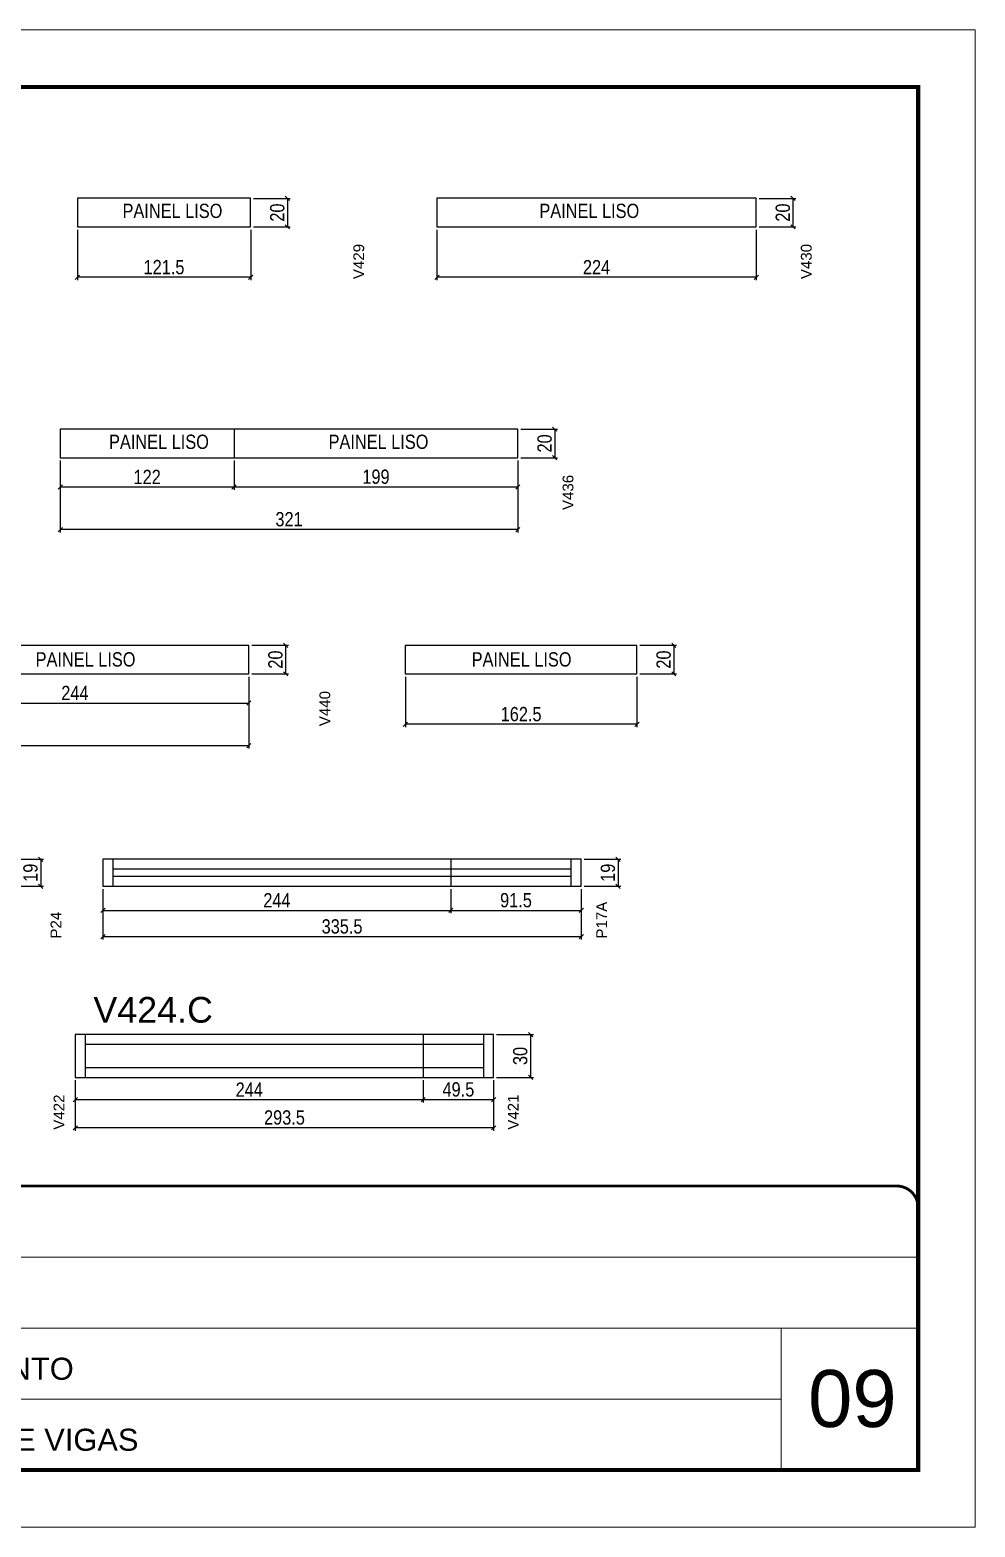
# Model space of a CAD drawing. Extents: x -3394 to 16474, y 3662 to 14397.
# Drawn here: x 5094 to 5757, y 11049 to 12099 of the extents above; entities that cross this region are included whole.
import ezdxf

# ---------------------------------------------------------------- set-up
doc = ezdxf.new("R2010")
doc.units = 0
doc.linetypes.add('CONTINUO', pattern=[0])
doc.linetypes.add('DASHED', pattern=[0.75, 0.5, -0.25])
doc.layers.get('0').update_dxf_attribs({"linetype": 'CONTINUOUS'})
doc.layers.get('Defpoints').update_dxf_attribs({"linetype": 'CONTINUOUS'})
for name, color, linetype, lineweight in [('CARIMBO', 255, 'CONTINUOUS', 9), ('Folhas', 255, 'CONTINUOUS', 9), ('SARRAFO DE PRESSAO', 251, 'DASHED', 9)]:
    doc.layers.add(name, color=color, linetype=linetype, lineweight=lineweight)
for name, color, linetype in [('COTA', 241, 'CONTINUOUS'), ('NOMENCLATURA', 7, 'CONTINUOUS'), ('Painéis', 200, 'CONTINUOUS'), ('SARR_2.2x7', 40, 'CONTINUOUS')]:
    doc.layers.add(name, color=color, linetype=linetype)
doc.styles.add('ARIAL', font='arial.ttf')
doc.styles.add('COTA TECNICA', font='techl___.ttf', dxfattribs={"height": 10})
doc.dimstyles.new('PAINEL', dxfattribs={"dimtxt": 10, "dimasz": 3, "dimexe": 3, "dimexo": 3, "dimgap": 3, "dimtad": 1, "dimdec": 1, "dimzin": 12, "dimdsep": 46, "dimtxsty": 'COTA TECNICA', "dimblk1": 'OBLIQUE', "dimblk2": 'OBLIQUE', "dimsah": 1, "dimcen": 0.9, "dimclrd": 4, "dimclre": 4, "dimclrt": 240, "dimadec": 1, "dimazin": 3, "dimtfac": 1, "dimtdec": 1, "dimtmove": 0, "dimatfit": 3, "dimfxl": 1, "dimtolj": 1, "dimtzin": 12, "dimarcsym": 0})

# ---------------------------------------------------------------- blocks, each defined once
blk = doc.blocks.new('9999999999')
at = {"color": 30, "linetype": 'CONTINUO'}
for p, q in [((98564.6, 34379.6), (99584, 34379.6)), ((98564.6, 34329.8), (99488, 34329.8)), ((99584, 34329.8), (99488, 34329.8)), ((99488, 34329.8), (99488, 34230.2)), ((98564.6, 34280), (99488, 34280))]:
    blk.add_line(p, q, dxfattribs=at)
at = {"color": 30, "linetype": 'CONTINUO', "const_width": 2}
blk.add_lwpolyline([(99584, 34230.2), (99584, 34414.4, 0.414214), (99569, 34429.4), (98229, 34429.4, 0.414214), (98214, 34414.4), (98214, 34245.2, 0.414214), (98229, 34230.2), (99584, 34230.2)], format="xyb", dxfattribs=at)
at = {"layer": 'Folhas'}
blk.add_lwpolyline([(98139, 34190.2), (99624, 34190.2), (99624, 35240.2), (98139, 35240.2)], close=True, dxfattribs=at)
at = {"layer": 'Folhas', "color": 30, "const_width": 3}
blk.add_lwpolyline([(98214, 34230.2), (99584, 34230.2), (99584, 35200.2), (98214, 35200.2)], close=True, dxfattribs=at)
at = {"color": 7, "linetype": 'Continuous', "ltscale": 5, "style": 'ARIAL'}
for s, p in [('2° PAVIMENTO', (98837.7, 34293.5)), ('FUNDOS DE VIGAS', (98837.7, 34243.7))]:
    blk.add_text(s, height=15.483, dxfattribs=at).set_placement(p)
blk = doc.blocks.new('_Oblique')
at = {"color": 0, "linetype": 'ByBlock', "lineweight": -2}
blk.add_line((-0.5, -0.5), (0.5, 0.5), dxfattribs=at)
blk = doc.blocks.new('*D147')
at = {"layer": 'COTA', "color": 4, "linetype": 'Continuous', "lineweight": -2, "transparency": 16777216}
for p, q in [((5077.9, 11517.8), (5103.8, 11517.8)), ((5101.8, 11517.8), (5101.8, 11498.8)), ((5077.9, 11498.8), (5103.8, 11498.8))]:
    blk.add_line(p, q, dxfattribs=at)
at = {"layer": 'Defpoints', "color": 0, "linetype": 'Continuous', "transparency": 16777216}
for p in [(5075.9, 11517.8), (5075.9, 11498.8), (5101.8, 11498.8)]:
    blk.add_point(p, dxfattribs=at)
at = {"layer": 'COTA', "color": 4, "linetype": 'Continuous', "lineweight": -2, "transparency": 16777216, "xscale": 3, "yscale": 3, "zscale": 3}
for p, rotation in [((5101.8, 11517.8), 90), ((5101.8, 11498.8), 270)]:
    blk.add_blockref('_Oblique', p, dxfattribs=dict(at, rotation=rotation))
at = {"layer": 'COTA', "color": 240, "linetype": 'Continuous', "transparency": 16777216, "insert": (5094.7, 11508.3), "char_height": 10, "attachment_point": 5, "rotation": 90, "style": 'COTA TECNICA'}
blk.add_mtext('\\A1;19', dxfattribs=at)
blk = doc.blocks.new('*D151')
at = {"layer": 'COTA', "color": 4, "linetype": 'Continuous', "lineweight": -2, "transparency": 16777216}
for p, q in [((5483, 11517.8), (5508.8, 11517.8)), ((5506.8, 11517.8), (5506.8, 11498.8)), ((5483, 11498.8), (5508.8, 11498.8))]:
    blk.add_line(p, q, dxfattribs=at)
at = {"layer": 'Defpoints', "color": 0, "linetype": 'Continuous', "transparency": 16777216}
for p in [(5481, 11517.8), (5481, 11498.8), (5506.8, 11498.8)]:
    blk.add_point(p, dxfattribs=at)
at = {"layer": 'COTA', "color": 4, "linetype": 'Continuous', "lineweight": -2, "transparency": 16777216, "xscale": 3, "yscale": 3, "zscale": 3}
for p, rotation in [((5506.8, 11517.8), 90), ((5506.8, 11498.8), 270)]:
    blk.add_blockref('_Oblique', p, dxfattribs=dict(at, rotation=rotation))
at = {"layer": 'COTA', "color": 240, "linetype": 'Continuous', "transparency": 16777216, "insert": (5499.7, 11508.3), "char_height": 10, "attachment_point": 5, "rotation": 90, "style": 'COTA TECNICA'}
blk.add_mtext('\\A1;19', dxfattribs=at)
blk = doc.blocks.new('*D152')
at = {"layer": 'COTA', "color": 4, "linetype": 'Continuous', "lineweight": -2, "transparency": 16777216}
for p, q in [((5145.5, 11496.8), (5145.5, 11461.4)), ((5481, 11496.8), (5481, 11461.4)), ((5481, 11463.4), (5145.5, 11463.4))]:
    blk.add_line(p, q, dxfattribs=at)
at = {"layer": 'Defpoints', "color": 0, "linetype": 'Continuous', "transparency": 16777216}
for p in [(5145.5, 11498.8), (5481, 11498.8), (5145.5, 11463.4)]:
    blk.add_point(p, dxfattribs=at)
at = {"layer": 'COTA', "color": 4, "linetype": 'Continuous', "lineweight": -2, "transparency": 16777216, "xscale": 3, "yscale": 3, "zscale": 3, "rotation": 180}
blk.add_blockref('_Oblique', (5145.5, 11463.4), dxfattribs=at)
at = {"layer": 'COTA', "color": 4, "linetype": 'Continuous', "lineweight": -2, "transparency": 16777216, "xscale": 3, "yscale": 3, "zscale": 3}
blk.add_blockref('_Oblique', (5481, 11463.4), dxfattribs=at)
at = {"layer": 'COTA', "color": 240, "linetype": 'Continuous', "transparency": 16777216, "insert": (5313.2, 11470.6), "char_height": 10, "attachment_point": 5, "style": 'COTA TECNICA'}
blk.add_mtext('\\A1;335.5', dxfattribs=at)
blk = doc.blocks.new('*D153')
at = {"layer": 'COTA', "color": 4, "linetype": 'Continuous', "lineweight": -2, "transparency": 16777216}
for p, q in [((5145.5, 11496.8), (5145.5, 11479.9)), ((5389.5, 11496.8), (5389.5, 11479.9)), ((5145.5, 11481.9), (5389.5, 11481.9))]:
    blk.add_line(p, q, dxfattribs=at)
at = {"layer": 'Defpoints', "color": 0, "linetype": 'Continuous', "transparency": 16777216}
for p in [(5145.5, 11498.8), (5389.5, 11498.8), (5389.5, 11481.9)]:
    blk.add_point(p, dxfattribs=at)
at = {"layer": 'COTA', "color": 4, "linetype": 'Continuous', "lineweight": -2, "transparency": 16777216, "xscale": 3, "yscale": 3, "zscale": 3, "rotation": 180}
blk.add_blockref('_Oblique', (5145.5, 11481.9), dxfattribs=at)
at = {"layer": 'COTA', "color": 4, "linetype": 'Continuous', "lineweight": -2, "transparency": 16777216, "xscale": 3, "yscale": 3, "zscale": 3}
blk.add_blockref('_Oblique', (5389.5, 11481.9), dxfattribs=at)
at = {"layer": 'COTA', "color": 240, "linetype": 'Continuous', "transparency": 16777216, "insert": (5267.5, 11489), "char_height": 10, "attachment_point": 5, "style": 'COTA TECNICA'}
blk.add_mtext('\\A1;244', dxfattribs=at)
blk = doc.blocks.new('*D154')
at = {"layer": 'COTA', "color": 4, "linetype": 'Continuous', "lineweight": -2, "transparency": 16777216}
for p, q in [((5389.5, 11496.8), (5389.5, 11479.9)), ((5481, 11496.8), (5481, 11479.9)), ((5389.5, 11481.9), (5481, 11481.9))]:
    blk.add_line(p, q, dxfattribs=at)
at = {"layer": 'Defpoints', "color": 0, "linetype": 'Continuous', "transparency": 16777216}
for p in [(5389.5, 11498.8), (5481, 11498.8), (5481, 11481.9)]:
    blk.add_point(p, dxfattribs=at)
at = {"layer": 'COTA', "color": 4, "linetype": 'Continuous', "lineweight": -2, "transparency": 16777216, "xscale": 3, "yscale": 3, "zscale": 3, "rotation": 180}
blk.add_blockref('_Oblique', (5389.5, 11481.9), dxfattribs=at)
at = {"layer": 'COTA', "color": 4, "linetype": 'Continuous', "lineweight": -2, "transparency": 16777216, "xscale": 3, "yscale": 3, "zscale": 3}
blk.add_blockref('_Oblique', (5481, 11481.9), dxfattribs=at)
at = {"layer": 'COTA', "color": 240, "linetype": 'Continuous', "transparency": 16777216, "insert": (5435.2, 11489), "char_height": 10, "attachment_point": 5, "style": 'COTA TECNICA'}
blk.add_mtext('\\A1;91.5', dxfattribs=at)
blk = doc.blocks.new('*D165')
at = {"layer": 'COTA', "color": 4, "linetype": 'Continuous', "lineweight": -2, "transparency": 16777216}
for p, q in [((5421.5, 11394.8), (5447.4, 11394.8)), ((5445.4, 11394.8), (5445.4, 11364.8)), ((5421.5, 11364.8), (5447.4, 11364.8))]:
    blk.add_line(p, q, dxfattribs=at)
at = {"layer": 'Defpoints', "color": 0, "linetype": 'Continuous', "transparency": 16777216}
for p in [(5419.5, 11394.8), (5419.5, 11364.8), (5445.4, 11364.8)]:
    blk.add_point(p, dxfattribs=at)
at = {"layer": 'COTA', "color": 4, "linetype": 'Continuous', "lineweight": -2, "transparency": 16777216, "xscale": 3, "yscale": 3, "zscale": 3}
for p, rotation in [((5445.4, 11394.8), 90), ((5445.4, 11364.8), 270)]:
    blk.add_blockref('_Oblique', p, dxfattribs=dict(at, rotation=rotation))
at = {"layer": 'COTA', "color": 240, "linetype": 'Continuous', "transparency": 16777216, "insert": (5438.2, 11379.8), "char_height": 10, "attachment_point": 5, "rotation": 90, "style": 'COTA TECNICA'}
blk.add_mtext('\\A1;30', dxfattribs=at)
blk = doc.blocks.new('*D166')
at = {"layer": 'COTA', "color": 4, "linetype": 'Continuous', "lineweight": -2, "transparency": 16777216}
for p, q in [((5126.1, 11362.8), (5126.1, 11327.4)), ((5419.5, 11362.8), (5419.5, 11327.4)), ((5419.5, 11329.4), (5126.1, 11329.4))]:
    blk.add_line(p, q, dxfattribs=at)
at = {"layer": 'Defpoints', "color": 0, "linetype": 'Continuous', "transparency": 16777216}
for p in [(5126.1, 11364.8), (5419.5, 11364.8), (5126.1, 11329.4)]:
    blk.add_point(p, dxfattribs=at)
at = {"layer": 'COTA', "color": 4, "linetype": 'Continuous', "lineweight": -2, "transparency": 16777216, "xscale": 3, "yscale": 3, "zscale": 3, "rotation": 180}
blk.add_blockref('_Oblique', (5126.1, 11329.4), dxfattribs=at)
at = {"layer": 'COTA', "color": 4, "linetype": 'Continuous', "lineweight": -2, "transparency": 16777216, "xscale": 3, "yscale": 3, "zscale": 3}
blk.add_blockref('_Oblique', (5419.5, 11329.4), dxfattribs=at)
at = {"layer": 'COTA', "color": 240, "linetype": 'Continuous', "transparency": 16777216, "insert": (5272.8, 11336.6), "char_height": 10, "attachment_point": 5, "style": 'COTA TECNICA'}
blk.add_mtext('\\A1;293.5', dxfattribs=at)
blk = doc.blocks.new('*D163')
at = {"layer": 'COTA', "color": 4, "linetype": 'Continuous', "lineweight": -2, "transparency": 16777216}
for p, q in [((5126.1, 11362.8), (5126.1, 11347.2)), ((5370.1, 11362.8), (5370.1, 11347.2)), ((5126.1, 11349.2), (5370.1, 11349.2))]:
    blk.add_line(p, q, dxfattribs=at)
at = {"layer": 'Defpoints', "color": 0, "linetype": 'Continuous', "transparency": 16777216}
for p in [(5126.1, 11364.8), (5370.1, 11364.8), (5370.1, 11349.2)]:
    blk.add_point(p, dxfattribs=at)
at = {"layer": 'COTA', "color": 4, "linetype": 'Continuous', "lineweight": -2, "transparency": 16777216, "xscale": 3, "yscale": 3, "zscale": 3, "rotation": 180}
blk.add_blockref('_Oblique', (5126.1, 11349.2), dxfattribs=at)
at = {"layer": 'COTA', "color": 4, "linetype": 'Continuous', "lineweight": -2, "transparency": 16777216, "xscale": 3, "yscale": 3, "zscale": 3}
blk.add_blockref('_Oblique', (5370.1, 11349.2), dxfattribs=at)
at = {"layer": 'COTA', "color": 240, "linetype": 'Continuous', "transparency": 16777216, "insert": (5248.1, 11356.2), "char_height": 10, "attachment_point": 5, "style": 'COTA TECNICA'}
blk.add_mtext('\\A1;244', dxfattribs=at)
blk = doc.blocks.new('*D164')
at = {"layer": 'COTA', "color": 4, "linetype": 'Continuous', "lineweight": -2, "transparency": 16777216}
for p, q in [((5370.1, 11362.8), (5370.1, 11347.2)), ((5419.5, 11362.8), (5419.5, 11347.2)), ((5370.1, 11349.2), (5419.5, 11349.2))]:
    blk.add_line(p, q, dxfattribs=at)
at = {"layer": 'Defpoints', "color": 0, "linetype": 'Continuous', "transparency": 16777216}
for p in [(5370.1, 11364.8), (5419.5, 11364.8), (5419.5, 11349.2)]:
    blk.add_point(p, dxfattribs=at)
at = {"layer": 'COTA', "color": 4, "linetype": 'Continuous', "lineweight": -2, "transparency": 16777216, "xscale": 3, "yscale": 3, "zscale": 3, "rotation": 180}
blk.add_blockref('_Oblique', (5370.1, 11349.2), dxfattribs=at)
at = {"layer": 'COTA', "color": 4, "linetype": 'Continuous', "lineweight": -2, "transparency": 16777216, "xscale": 3, "yscale": 3, "zscale": 3}
blk.add_blockref('_Oblique', (5419.5, 11349.2), dxfattribs=at)
at = {"layer": 'COTA', "color": 240, "linetype": 'Continuous', "transparency": 16777216, "insert": (5394.8, 11356.3), "char_height": 10, "attachment_point": 5, "style": 'COTA TECNICA'}
blk.add_mtext('\\A1;49.5', dxfattribs=at)
blk = doc.blocks.new('*D317')
at = {"layer": 'COTA', "color": 4, "linetype": 'Continuous', "lineweight": -2, "transparency": 16777216}
for p, q in [((5251.1, 11981.3), (5276.9, 11981.3)), ((5274.9, 11981.3), (5274.9, 11961.3)), ((5251.1, 11961.3), (5276.9, 11961.3))]:
    blk.add_line(p, q, dxfattribs=at)
at = {"layer": 'Defpoints', "color": 0, "linetype": 'Continuous', "transparency": 16777216}
for p in [(5249.1, 11981.3), (5249.1, 11961.3), (5274.9, 11961.3)]:
    blk.add_point(p, dxfattribs=at)
at = {"layer": 'COTA', "color": 4, "linetype": 'Continuous', "lineweight": -2, "transparency": 16777216, "xscale": 3, "yscale": 3, "zscale": 3}
for p, rotation in [((5274.9, 11981.3), 90), ((5274.9, 11961.3), 270)]:
    blk.add_blockref('_Oblique', p, dxfattribs=dict(at, rotation=rotation))
at = {"layer": 'COTA', "color": 240, "linetype": 'Continuous', "transparency": 16777216, "insert": (5267.8, 11971.3), "char_height": 10, "attachment_point": 5, "rotation": 90, "style": 'COTA TECNICA'}
blk.add_mtext('\\A1;20', dxfattribs=at)
blk = doc.blocks.new('*D318')
at = {"layer": 'COTA', "color": 4, "linetype": 'Continuous', "lineweight": -2, "transparency": 16777216}
for p, q in [((5127.6, 11959.3), (5127.6, 11923.9)), ((5249.1, 11959.3), (5249.1, 11923.9)), ((5249.1, 11925.9), (5127.6, 11925.9))]:
    blk.add_line(p, q, dxfattribs=at)
at = {"layer": 'Defpoints', "color": 0, "linetype": 'Continuous', "transparency": 16777216}
for p in [(5127.6, 11961.3), (5249.1, 11961.3), (5127.6, 11925.9)]:
    blk.add_point(p, dxfattribs=at)
at = {"layer": 'COTA', "color": 4, "linetype": 'Continuous', "lineweight": -2, "transparency": 16777216, "xscale": 3, "yscale": 3, "zscale": 3, "rotation": 180}
blk.add_blockref('_Oblique', (5127.6, 11925.9), dxfattribs=at)
at = {"layer": 'COTA', "color": 4, "linetype": 'Continuous', "lineweight": -2, "transparency": 16777216, "xscale": 3, "yscale": 3, "zscale": 3}
blk.add_blockref('_Oblique', (5249.1, 11925.9), dxfattribs=at)
at = {"layer": 'COTA', "color": 240, "linetype": 'Continuous', "transparency": 16777216, "insert": (5188.3, 11933), "char_height": 10, "attachment_point": 5, "style": 'COTA TECNICA'}
blk.add_mtext('\\A1;121.5', dxfattribs=at)
blk = doc.blocks.new('*D321')
at = {"layer": 'COTA', "color": 4, "linetype": 'Continuous', "lineweight": -2, "transparency": 16777216}
for p, q in [((5605.7, 11981.3), (5631.5, 11981.3)), ((5629.5, 11981.3), (5629.5, 11961.3)), ((5605.7, 11961.3), (5631.5, 11961.3))]:
    blk.add_line(p, q, dxfattribs=at)
at = {"layer": 'Defpoints', "color": 0, "linetype": 'Continuous', "transparency": 16777216}
for p in [(5603.7, 11981.3), (5603.7, 11961.3), (5629.5, 11961.3)]:
    blk.add_point(p, dxfattribs=at)
at = {"layer": 'COTA', "color": 4, "linetype": 'Continuous', "lineweight": -2, "transparency": 16777216, "xscale": 3, "yscale": 3, "zscale": 3}
for p, rotation in [((5629.5, 11981.3), 90), ((5629.5, 11961.3), 270)]:
    blk.add_blockref('_Oblique', p, dxfattribs=dict(at, rotation=rotation))
at = {"layer": 'COTA', "color": 240, "linetype": 'Continuous', "transparency": 16777216, "insert": (5622.4, 11971.3), "char_height": 10, "attachment_point": 5, "rotation": 90, "style": 'COTA TECNICA'}
blk.add_mtext('\\A1;20', dxfattribs=at)
blk = doc.blocks.new('*D322')
at = {"layer": 'COTA', "color": 4, "linetype": 'Continuous', "lineweight": -2, "transparency": 16777216}
for p, q in [((5379.7, 11959.3), (5379.7, 11923.9)), ((5603.7, 11959.3), (5603.7, 11923.9)), ((5603.7, 11925.9), (5379.7, 11925.9))]:
    blk.add_line(p, q, dxfattribs=at)
at = {"layer": 'Defpoints', "color": 0, "linetype": 'Continuous', "transparency": 16777216}
for p in [(5379.7, 11961.3), (5603.7, 11961.3), (5379.7, 11925.9)]:
    blk.add_point(p, dxfattribs=at)
at = {"layer": 'COTA', "color": 4, "linetype": 'Continuous', "lineweight": -2, "transparency": 16777216, "xscale": 3, "yscale": 3, "zscale": 3, "rotation": 180}
blk.add_blockref('_Oblique', (5379.7, 11925.9), dxfattribs=at)
at = {"layer": 'COTA', "color": 4, "linetype": 'Continuous', "lineweight": -2, "transparency": 16777216, "xscale": 3, "yscale": 3, "zscale": 3}
blk.add_blockref('_Oblique', (5603.7, 11925.9), dxfattribs=at)
at = {"layer": 'COTA', "color": 240, "linetype": 'Continuous', "transparency": 16777216, "insert": (5491.7, 11933), "char_height": 10, "attachment_point": 5, "style": 'COTA TECNICA'}
blk.add_mtext('\\A1;224', dxfattribs=at)
blk = doc.blocks.new('*D328')
at = {"layer": 'COTA', "color": 4, "linetype": 'Continuous', "lineweight": -2, "transparency": 16777216}
for p, q in [((5438.5, 11819.4), (5464.4, 11819.4)), ((5462.4, 11819.4), (5462.4, 11799.4)), ((5438.5, 11799.4), (5464.4, 11799.4))]:
    blk.add_line(p, q, dxfattribs=at)
at = {"layer": 'Defpoints', "color": 0, "linetype": 'Continuous', "transparency": 16777216}
for p in [(5436.5, 11819.4), (5436.5, 11799.4), (5462.4, 11799.4)]:
    blk.add_point(p, dxfattribs=at)
at = {"layer": 'COTA', "color": 4, "linetype": 'Continuous', "lineweight": -2, "transparency": 16777216, "xscale": 3, "yscale": 3, "zscale": 3}
for p, rotation in [((5462.4, 11819.4), 90), ((5462.4, 11799.4), 270)]:
    blk.add_blockref('_Oblique', p, dxfattribs=dict(at, rotation=rotation))
at = {"layer": 'COTA', "color": 240, "linetype": 'Continuous', "transparency": 16777216, "insert": (5455.3, 11809.4), "char_height": 10, "attachment_point": 5, "rotation": 90, "style": 'COTA TECNICA'}
blk.add_mtext('\\A1;20', dxfattribs=at)
blk = doc.blocks.new('*D329')
at = {"layer": 'COTA', "color": 4, "linetype": 'Continuous', "lineweight": -2, "transparency": 16777216}
for p, q in [((5115.5, 11797.4), (5115.5, 11747)), ((5436.5, 11797.4), (5436.5, 11747)), ((5436.5, 11749), (5115.5, 11749))]:
    blk.add_line(p, q, dxfattribs=at)
at = {"layer": 'Defpoints', "color": 0, "linetype": 'Continuous', "transparency": 16777216}
for p in [(5115.5, 11799.4), (5436.5, 11799.4), (5115.5, 11749)]:
    blk.add_point(p, dxfattribs=at)
at = {"layer": 'COTA', "color": 4, "linetype": 'Continuous', "lineweight": -2, "transparency": 16777216, "xscale": 3, "yscale": 3, "zscale": 3, "rotation": 180}
blk.add_blockref('_Oblique', (5115.5, 11749), dxfattribs=at)
at = {"layer": 'COTA', "color": 4, "linetype": 'Continuous', "lineweight": -2, "transparency": 16777216, "xscale": 3, "yscale": 3, "zscale": 3}
blk.add_blockref('_Oblique', (5436.5, 11749), dxfattribs=at)
at = {"layer": 'COTA', "color": 240, "linetype": 'Continuous', "transparency": 16777216, "insert": (5276, 11756.2), "char_height": 10, "attachment_point": 5, "style": 'COTA TECNICA'}
blk.add_mtext('\\A1;321', dxfattribs=at)
blk = doc.blocks.new('*D330')
at = {"layer": 'COTA', "color": 4, "linetype": 'Continuous', "lineweight": -2, "transparency": 16777216}
for p, q in [((5115.5, 11797.4), (5115.5, 11776.9)), ((5237.5, 11797.4), (5237.5, 11776.9)), ((5115.5, 11778.9), (5237.5, 11778.9))]:
    blk.add_line(p, q, dxfattribs=at)
at = {"layer": 'Defpoints', "color": 0, "linetype": 'Continuous', "transparency": 16777216}
for p in [(5115.5, 11799.4), (5237.5, 11799.4), (5237.5, 11778.9)]:
    blk.add_point(p, dxfattribs=at)
at = {"layer": 'COTA', "color": 4, "linetype": 'Continuous', "lineweight": -2, "transparency": 16777216, "xscale": 3, "yscale": 3, "zscale": 3, "rotation": 180}
blk.add_blockref('_Oblique', (5115.5, 11778.9), dxfattribs=at)
at = {"layer": 'COTA', "color": 4, "linetype": 'Continuous', "lineweight": -2, "transparency": 16777216, "xscale": 3, "yscale": 3, "zscale": 3}
blk.add_blockref('_Oblique', (5237.5, 11778.9), dxfattribs=at)
at = {"layer": 'COTA', "color": 240, "linetype": 'Continuous', "transparency": 16777216, "insert": (5176.5, 11785.9), "char_height": 10, "attachment_point": 5, "style": 'COTA TECNICA'}
blk.add_mtext('\\A1;122', dxfattribs=at)
blk = doc.blocks.new('*D331')
at = {"layer": 'COTA', "color": 4, "linetype": 'Continuous', "lineweight": -2, "transparency": 16777216}
for p, q in [((5237.5, 11797.4), (5237.5, 11776.9)), ((5436.5, 11797.4), (5436.5, 11776.9)), ((5237.5, 11778.9), (5436.5, 11778.9))]:
    blk.add_line(p, q, dxfattribs=at)
at = {"layer": 'Defpoints', "color": 0, "linetype": 'Continuous', "transparency": 16777216}
for p in [(5237.5, 11799.4), (5436.5, 11799.4), (5436.5, 11778.9)]:
    blk.add_point(p, dxfattribs=at)
at = {"layer": 'COTA', "color": 4, "linetype": 'Continuous', "lineweight": -2, "transparency": 16777216, "xscale": 3, "yscale": 3, "zscale": 3, "rotation": 180}
blk.add_blockref('_Oblique', (5237.5, 11778.9), dxfattribs=at)
at = {"layer": 'COTA', "color": 4, "linetype": 'Continuous', "lineweight": -2, "transparency": 16777216, "xscale": 3, "yscale": 3, "zscale": 3}
blk.add_blockref('_Oblique', (5436.5, 11778.9), dxfattribs=at)
at = {"layer": 'COTA', "color": 240, "linetype": 'Continuous', "transparency": 16777216, "insert": (5337, 11786), "char_height": 10, "attachment_point": 5, "style": 'COTA TECNICA'}
blk.add_mtext('\\A1;199', dxfattribs=at)
blk = doc.blocks.new('*D336')
at = {"layer": 'COTA', "color": 4, "linetype": 'Continuous', "lineweight": -2, "transparency": 16777216}
for p, q in [((5249.8, 11667.8), (5275.6, 11667.8)), ((5273.6, 11667.8), (5273.6, 11647.8)), ((5249.8, 11647.8), (5275.6, 11647.8))]:
    blk.add_line(p, q, dxfattribs=at)
at = {"layer": 'Defpoints', "color": 0, "linetype": 'Continuous', "transparency": 16777216}
for p in [(5247.8, 11667.8), (5247.8, 11647.8), (5273.6, 11647.8)]:
    blk.add_point(p, dxfattribs=at)
at = {"layer": 'COTA', "color": 4, "linetype": 'Continuous', "lineweight": -2, "transparency": 16777216, "xscale": 3, "yscale": 3, "zscale": 3}
for p, rotation in [((5273.6, 11667.8), 90), ((5273.6, 11647.8), 270)]:
    blk.add_blockref('_Oblique', p, dxfattribs=dict(at, rotation=rotation))
at = {"layer": 'COTA', "color": 240, "linetype": 'Continuous', "transparency": 16777216, "insert": (5266.5, 11657.8), "char_height": 10, "attachment_point": 5, "rotation": 90, "style": 'COTA TECNICA'}
blk.add_mtext('\\A1;20', dxfattribs=at)
blk = doc.blocks.new('*D337')
at = {"layer": 'COTA', "color": 4, "linetype": 'Continuous', "lineweight": -2, "transparency": 16777216}
for p, q in [((4850.8, 11645.8), (4850.8, 11595.4)), ((5247.8, 11645.8), (5247.8, 11595.4)), ((5247.8, 11597.4), (4850.8, 11597.4))]:
    blk.add_line(p, q, dxfattribs=at)
at = {"layer": 'Defpoints', "color": 0, "linetype": 'Continuous', "transparency": 16777216}
for p in [(4850.8, 11647.8), (5247.8, 11647.8), (4850.8, 11597.4)]:
    blk.add_point(p, dxfattribs=at)
at = {"layer": 'COTA', "color": 4, "linetype": 'Continuous', "lineweight": -2, "transparency": 16777216, "xscale": 3, "yscale": 3, "zscale": 3, "rotation": 180}
blk.add_blockref('_Oblique', (4850.8, 11597.4), dxfattribs=at)
at = {"layer": 'COTA', "color": 4, "linetype": 'Continuous', "lineweight": -2, "transparency": 16777216, "xscale": 3, "yscale": 3, "zscale": 3}
blk.add_blockref('_Oblique', (5247.8, 11597.4), dxfattribs=at)
at = {"layer": 'COTA', "color": 240, "linetype": 'Continuous', "transparency": 16777216, "insert": (5049.3, 11604.6), "char_height": 10, "attachment_point": 5, "style": 'COTA TECNICA'}
blk.add_mtext('\\A1;397', dxfattribs=at)
blk = doc.blocks.new('*D339')
at = {"layer": 'COTA', "color": 4, "linetype": 'Continuous', "lineweight": -2, "transparency": 16777216}
for p, q in [((5003.8, 11645.8), (5003.8, 11625.3)), ((5247.8, 11645.8), (5247.8, 11625.3)), ((5003.8, 11627.3), (5247.8, 11627.3))]:
    blk.add_line(p, q, dxfattribs=at)
at = {"layer": 'Defpoints', "color": 0, "linetype": 'Continuous', "transparency": 16777216}
for p in [(5003.8, 11647.8), (5247.8, 11647.8), (5247.8, 11627.3)]:
    blk.add_point(p, dxfattribs=at)
at = {"layer": 'COTA', "color": 4, "linetype": 'Continuous', "lineweight": -2, "transparency": 16777216, "xscale": 3, "yscale": 3, "zscale": 3, "rotation": 180}
blk.add_blockref('_Oblique', (5003.8, 11627.3), dxfattribs=at)
at = {"layer": 'COTA', "color": 4, "linetype": 'Continuous', "lineweight": -2, "transparency": 16777216, "xscale": 3, "yscale": 3, "zscale": 3}
blk.add_blockref('_Oblique', (5247.8, 11627.3), dxfattribs=at)
at = {"layer": 'COTA', "color": 240, "linetype": 'Continuous', "transparency": 16777216, "insert": (5125.8, 11634.4), "char_height": 10, "attachment_point": 5, "style": 'COTA TECNICA'}
blk.add_mtext('\\A1;244', dxfattribs=at)
blk = doc.blocks.new('*D340')
at = {"layer": 'COTA', "color": 4, "linetype": 'Continuous', "lineweight": -2, "transparency": 16777216}
for p, q in [((5522, 11667.8), (5547.9, 11667.8)), ((5545.9, 11667.8), (5545.9, 11647.8)), ((5522, 11647.8), (5547.9, 11647.8))]:
    blk.add_line(p, q, dxfattribs=at)
at = {"layer": 'Defpoints', "color": 0, "linetype": 'Continuous', "transparency": 16777216}
for p in [(5520, 11667.8), (5520, 11647.8), (5545.9, 11647.8)]:
    blk.add_point(p, dxfattribs=at)
at = {"layer": 'COTA', "color": 4, "linetype": 'Continuous', "lineweight": -2, "transparency": 16777216, "xscale": 3, "yscale": 3, "zscale": 3}
for p, rotation in [((5545.9, 11667.8), 90), ((5545.9, 11647.8), 270)]:
    blk.add_blockref('_Oblique', p, dxfattribs=dict(at, rotation=rotation))
at = {"layer": 'COTA', "color": 240, "linetype": 'Continuous', "transparency": 16777216, "insert": (5538.8, 11657.8), "char_height": 10, "attachment_point": 5, "rotation": 90, "style": 'COTA TECNICA'}
blk.add_mtext('\\A1;20', dxfattribs=at)
blk = doc.blocks.new('*D341')
at = {"layer": 'COTA', "color": 4, "linetype": 'Continuous', "lineweight": -2, "transparency": 16777216}
for p, q in [((5357.6, 11645.8), (5357.6, 11610.4)), ((5520, 11645.8), (5520, 11610.4)), ((5520, 11612.4), (5357.6, 11612.4))]:
    blk.add_line(p, q, dxfattribs=at)
at = {"layer": 'Defpoints', "color": 0, "linetype": 'Continuous', "transparency": 16777216}
for p in [(5357.6, 11647.8), (5520, 11647.8), (5357.6, 11612.4)]:
    blk.add_point(p, dxfattribs=at)
at = {"layer": 'COTA', "color": 4, "linetype": 'Continuous', "lineweight": -2, "transparency": 16777216, "xscale": 3, "yscale": 3, "zscale": 3, "rotation": 180}
blk.add_blockref('_Oblique', (5357.6, 11612.4), dxfattribs=at)
at = {"layer": 'COTA', "color": 4, "linetype": 'Continuous', "lineweight": -2, "transparency": 16777216, "xscale": 3, "yscale": 3, "zscale": 3}
blk.add_blockref('_Oblique', (5520, 11612.4), dxfattribs=at)
at = {"layer": 'COTA', "color": 240, "linetype": 'Continuous', "transparency": 16777216, "insert": (5438.8, 11619.5), "char_height": 10, "attachment_point": 5, "style": 'COTA TECNICA'}
blk.add_mtext('\\A1;162.5', dxfattribs=at)

msp = doc.modelspace()

# ---------------------------------------------------------------- linework, layer by layer
at = {"layer": 'Painéis', "linetype": 'Continuous'}
for p, q in [((5436.51, 11819.36), (5115.55, 11819.36)), ((5115.55, 11819.36), (5115.55, 11799.36)), ((5237.55, 11819.36), (5237.55, 11799.36)), ((5436.51, 11799.36), (5436.51, 11819.36)), ((5115.55, 11799.36), (5436.51, 11799.36)), ((5247.78, 11667.76), (4850.81, 11667.76)), ((5247.78, 11647.76), (5247.78, 11667.76)), ((4850.81, 11647.76), (5247.78, 11647.76)), ((5480.97, 11517.79), (5145.5, 11517.79)), ((5145.5, 11517.79), (5145.5, 11498.79)), ((5389.5, 11517.79), (5389.5, 11498.79)), ((5480.97, 11498.79), (5480.97, 11517.79)), ((5145.5, 11498.79), (5480.97, 11498.79)), ((5419.54, 11394.76), (5126.07, 11394.76)), ((5126.07, 11394.76), (5126.07, 11364.76)), ((5370.07, 11394.76), (5370.07, 11364.76)), ((5419.54, 11364.76), (5419.54, 11394.76)), ((5126.07, 11364.76), (5419.54, 11364.76))]:
    msp.add_line(p, q, dxfattribs=at)
for points in [[(5127.62, 11961.31), (5249.08, 11961.31), (5249.08, 11981.31), (5127.62, 11981.31)], [(5379.69, 11961.31), (5603.65, 11961.31), (5603.65, 11981.31), (5379.69, 11981.31)], [(5357.58, 11647.76), (5520.05, 11647.76), (5520.05, 11667.76), (5357.58, 11667.76)]]:
    msp.add_lwpolyline(points, close=True, dxfattribs=at)
at = {"layer": 'SARR_2.2x7', "ltscale": 25}
for p, q in [((5152.5, 11517.79), (5152.5, 11498.79)), ((5389.5, 11510.79), (5152.5, 11510.79)), ((5473.97, 11510.79), (5389.5, 11510.79)), ((5473.97, 11498.79), (5473.97, 11517.79)), ((5152.5, 11505.79), (5389.5, 11505.79)), ((5389.5, 11505.79), (5473.97, 11505.79)), ((5133.07, 11394.76), (5133.07, 11364.76)), ((5412.54, 11364.76), (5412.54, 11394.76)), ((5412.54, 11387.76), (5133.07, 11387.76)), ((5133.07, 11371.76), (5412.54, 11371.76))]:
    msp.add_line(p, q, dxfattribs=at)

# ---------------------------------------------------------------- block references
at = {"layer": 'SARRAFO DE PRESSAO', "color": 6, "linetype": 'ByBlock'}
msp.add_blockref('9999999999', (-93866.77, -23140.8), dxfattribs=at)

# ---------------------------------------------------------------- texts
at = {"layer": 'CARIMBO', "style": 'ARIAL'}
msp.add_text('09', height=40, dxfattribs=at).set_placement((5640.07, 11119.55))
at = {"layer": 'COTA', "color": 240, "linetype": 'Continuous', "char_height": 10, "attachment_point": 5, "style": 'COTA TECNICA'}
for insert in [(5194.24, 11972.44), (5486.63, 11972.44), (5184.77, 11810.49), (5338.76, 11810.49), (5133.28, 11657.88), (5439.14, 11657.88)]:
    msp.add_mtext('\\A1;PAINEL LISO', dxfattribs=dict(at, insert=insert))
at = {"layer": 'NOMENCLATURA', "linetype": 'Continuous', "style": 'ARIAL'}
for s, p in [('V429', (5328.69, 11924.64)), ('V430', (5642.6, 11924.64)), ('V436', (5475.47, 11762.69)), ('V440', (5304.89, 11611.08)), ('P17A', (5499.11, 11462.12)), ('P24', (5116.31, 11462.12)), ('V422', (5118.45, 11328.09)), ('V421', (5437.07, 11328.09))]:
    msp.add_text(s, height=7.567, rotation=90, dxfattribs=at).set_placement(p)
msp.add_text('V424.C', height=18, dxfattribs=at).set_placement((5138.78, 11403.17))

# ---------------------------------------------------------------- dimensions: what is measured, and where the dimension line sits
at = {"layer": 'COTA', "linetype": 'Continuous'}
for base, p1, p2, picture, middle in [((5274.95, 11961.31), (5249.08, 11981.31), (5249.08, 11961.31), '*D317', (5267.85, 11971.31)), ((5629.52, 11961.31), (5603.65, 11981.31), (5603.65, 11961.31), '*D321', (5622.42, 11971.31)), ((5462.38, 11799.36), (5436.51, 11819.36), (5436.51, 11799.36), '*D328', (5455.28, 11809.36)), ((5273.65, 11647.76), (5247.78, 11667.76), (5247.78, 11647.76), '*D336', (5266.55, 11657.76)), ((5545.91, 11647.76), (5520.05, 11667.76), (5520.05, 11647.76), '*D340', (5538.81, 11657.76)), ((5101.75, 11498.79), (5075.89, 11517.79), (5075.89, 11498.79), '*D147', (5094.67, 11508.29)), ((5506.84, 11498.79), (5480.97, 11517.79), (5480.97, 11498.79), '*D151', (5499.75, 11508.29)), ((5445.4, 11364.76), (5419.54, 11394.76), (5419.54, 11364.76), '*D165', (5438.18, 11379.76))]:
    dim = msp.add_linear_dim(base=base, p1=p1, p2=p2, angle=90, dimstyle='PAINEL', override={"dimexe": 2, "dimexo": 2, "dimgap": 2, "dimadec": 8, "dimtix": 1, "dimatfit": 2, "dimldrblk": 'Oblique'}, dxfattribs=at)
    dim.commit()
    dim.dimension.update_dxf_attribs({"geometry": picture, "text_midpoint": middle})
for base, p1, p2, override, picture, middle in [((5127.62, 11925.93), (5249.08, 11961.31), (5127.62, 11961.31), {"dimexe": 2, "dimexo": 2, "dimgap": 2, "dimadec": 8, "dimtix": 1, "dimatfit": 2, "dimldrblk": 'Oblique'}, '*D318', (5188.35, 11933.04)), ((5379.69, 11925.93), (5603.65, 11961.31), (5379.69, 11961.31), {"dimexe": 2, "dimexo": 2, "dimgap": 2, "dimadec": 8, "dimtix": 1, "dimatfit": 2, "dimldrblk": 'Oblique'}, '*D322', (5491.67, 11933)), ((5115.55, 11748.99), (5436.51, 11799.36), (5115.55, 11799.36), {"dimexe": 2, "dimexo": 2, "dimgap": 2, "dimadec": 8, "dimtix": 1, "dimatfit": 2, "dimldrblk": 'Oblique'}, '*D329', (5276.03, 11756.21)), ((5237.55, 11778.89), (5115.55, 11799.36), (5237.55, 11799.36), {"dimexe": 2, "dimexo": 2, "dimgap": 2, "dimadec": 8, "dimtix": 1, "dimatfit": 2, "dimldrblk": 'Oblique'}, '*D330', (5176.55, 11785.95)), ((5436.51, 11778.89), (5237.55, 11799.36), (5436.51, 11799.36), {"dimexe": 2, "dimexo": 2, "dimgap": 2, "dimadec": 8, "dimtix": 1, "dimtmove": 1, "dimatfit": 2, "dimldrblk": 'Oblique'}, '*D331', (5337.03, 11785.98)), ((4850.81, 11597.39), (5247.78, 11647.76), (4850.81, 11647.76), {"dimexe": 2, "dimexo": 2, "dimgap": 2, "dimadec": 8, "dimtix": 1, "dimatfit": 2, "dimldrblk": 'Oblique'}, '*D337', (5049.3, 11604.64)), ((5247.78, 11627.29), (5003.81, 11647.76), (5247.78, 11647.76), {"dimexe": 2, "dimexo": 2, "dimgap": 2, "dimadec": 8, "dimtix": 1, "dimtmove": 1, "dimatfit": 2, "dimldrblk": 'Oblique'}, '*D339', (5125.8, 11634.36)), ((5357.58, 11612.38), (5520.05, 11647.76), (5357.58, 11647.76), {"dimexe": 2, "dimexo": 2, "dimgap": 2, "dimadec": 8, "dimtix": 1, "dimatfit": 2, "dimldrblk": 'Oblique'}, '*D341', (5438.81, 11619.49)), ((5145.5, 11463.41), (5480.97, 11498.79), (5145.5, 11498.79), {"dimexe": 2, "dimexo": 2, "dimgap": 2, "dimadec": 8, "dimtix": 1, "dimatfit": 2, "dimldrblk": 'Oblique'}, '*D152', (5313.24, 11470.63)), ((5389.5, 11481.88), (5145.5, 11498.79), (5389.5, 11498.79), {"dimexe": 2, "dimexo": 2, "dimgap": 2, "dimadec": 8, "dimtix": 1, "dimatfit": 2, "dimldrblk": 'Oblique'}, '*D153', (5267.5, 11488.96)), ((5480.97, 11481.88), (5389.5, 11498.79), (5480.97, 11498.79), {"dimexe": 2, "dimexo": 2, "dimgap": 2, "dimadec": 8, "dimtix": 1, "dimtmove": 1, "dimatfit": 2, "dimldrblk": 'Oblique'}, '*D154', (5435.24, 11489.02)), ((5126.07, 11329.38), (5419.54, 11364.76), (5126.07, 11364.76), {"dimexe": 2, "dimexo": 2, "dimgap": 2, "dimadec": 8, "dimtix": 1, "dimatfit": 2, "dimldrblk": 'Oblique'}, '*D166', (5272.8, 11336.63)), ((5370.07, 11349.17), (5126.07, 11364.76), (5370.07, 11364.76), {"dimexe": 2, "dimexo": 2, "dimgap": 2, "dimadec": 8, "dimtix": 1, "dimatfit": 2, "dimldrblk": 'Oblique'}, '*D163', (5248.07, 11356.24)), ((5419.54, 11349.17), (5370.07, 11364.76), (5419.54, 11364.76), {"dimexe": 2, "dimexo": 2, "dimgap": 2, "dimadec": 8, "dimtix": 1, "dimtmove": 1, "dimatfit": 2, "dimldrblk": 'Oblique'}, '*D164', (5394.8, 11356.31))]:
    dim = msp.add_linear_dim(base=base, p1=p1, p2=p2, dimstyle='PAINEL', override=override, dxfattribs=at)
    dim.commit()
    dim.dimension.update_dxf_attribs({"geometry": picture, "text_midpoint": middle})

doc.saveas('drawing.dxf')
